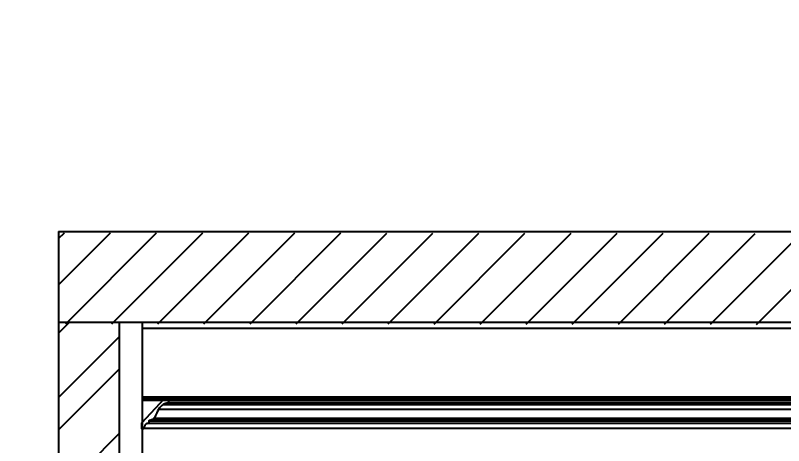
# Model space of a CAD drawing. Header units: inches. Extents: x -279 to 561, y -345 to 342.
# Drawn here: x -176.115 to -173.581, y 35.683 to 37.101 of the extents above; entities that cross this region are included whole.
import ezdxf

# ---------------------------------------------------------------- set-up
doc = ezdxf.new("R2010")
doc.units = ezdxf.units.IN
doc.header["$LTSCALE"] = 0.5
doc.header["$MEASUREMENT"] = 0
doc.layers.add('!!!Var1', color=7, linetype='Continuous', true_color=0xe5a6d7)
for name, color, linetype in [('LIGHT', 2, 'Continuous'), ('S-DIM', 7, 'Continuous'), ('WATER', 50, 'Continuous')]:
    doc.layers.add(name, color=color, linetype=linetype)
doc.styles.get("Standard").update_dxf_attribs({"font": 'arial.ttf'})
doc.dimstyles.get("Standard").update_dxf_attribs({"dimtxt": 0.18, "dimasz": 0.18, "dimexe": 0.18, "dimexo": 0.0625, "dimgap": 0.09, "dimtad": 0, "dimtih": 1, "dimtoh": 1, "dimzin": 0, "dimdsep": 46, "dimtxsty": 'Standard', "dimcen": 0.09, "dimadec": 0, "dimazin": 0, "dimtfac": 1, "dimtofl": 0, "dimtmove": 0, "dimatfit": 3, "dimfxl": 1, "dimtolj": 1, "dimtzin": 0, "dimarcsym": 0})

# ---------------------------------------------------------------- blocks, each defined once
blk = doc.blocks.new('*D1071')
at = {"color": 0, "linetype": 'ByBlock', "lineweight": -2, "transparency": 16777216}
for p, q in [((558.6522, 342.2788), (558.6522, 342.4729)), ((560.6522, 342.2788), (560.6522, 342.4729)), ((558.8322, 342.2929), (559.1722, 342.2929)), ((560.4722, 342.2929), (560.1322, 342.2929))]:
    blk.add_line(p, q, dxfattribs=at)
at = {"color": 0, "linetype": 'ByBlock', "transparency": 16777216}
for points in [[(558.8322, 342.3229), (558.8322, 342.2629), (558.6522, 342.2929)], [(560.4722, 342.3229), (560.4722, 342.2629), (560.6522, 342.2929)]]:
    blk.add_solid(points, dxfattribs=at)
at = {"layer": 'Defpoints', "color": 0, "linetype": 'ByBlock', "transparency": 16777216}
for p in [(560.6522, 342.2929), (558.6522, 342.2163), (560.6522, 342.2163)]:
    blk.add_point(p, dxfattribs=at)
at = {"layer": 'Defpoints', "color": 0, "ltscale": 0.5, "transparency": 16777216}
for p in [(-209.5, -305.36), (-209.5, -305.81), (-209.5, -305.81)]:
    blk.add_point(p, dxfattribs=at)
at = {"layer": 'S-DIM', "color": 0, "lineweight": -2, "ltscale": 0.5, "transparency": 16777216}
for p, q in [((-209.5, -305.18), (-209.5, -305)), ((-209.5625, -305.36), (-209.68, -305.36)), ((-209.5625, -305.81), (-209.68, -305.81)), ((-209.5, -305.99), (-209.5, -306.17))]:
    blk.add_line(p, q, dxfattribs=at)
at = {"layer": 'S-DIM', "color": 0, "ltscale": 0.5, "transparency": 16777216}
for points in [[(-209.53, -305.18), (-209.47, -305.18), (-209.5, -305.36)], [(-209.53, -305.99), (-209.47, -305.99), (-209.5, -305.81)]]:
    blk.add_solid(points, dxfattribs=at)
at = {"color": 0, "linetype": 'ByBlock', "transparency": 16777216, "insert": (559.6522, 342.2929), "char_height": 0.18, "attachment_point": 5}
blk.add_mtext('\\A1;2.0000', dxfattribs=at)
at = {"layer": 'S-DIM', "color": 0, "ltscale": 0.5, "transparency": 16777216, "insert": (-209.5, -305.585), "char_height": 0.18, "attachment_point": 5}
blk.add_mtext('\\A1;0.45', dxfattribs=at)

msp = doc.modelspace()

# ---------------------------------------------------------------- hatches: boundary and pattern name
at = {"linetype": 'Continuous', "lineweight": -3}
h = msp.add_hatch(dxfattribs=at)
h.set_pattern_fill('ANSI31', scale=0.86)
h.set_pattern_definition([(45, (-251.52182, 197.52352), (-0.07601398, 0.07601398), [])])
h.paths.add_polyline_path([(-175.9727, 36.3846), (-175.9727, 36.0848), (-171.1388, 36.08), (-171.1388, 36.38)])
h = msp.add_hatch(dxfattribs=at)
h.set_pattern_fill('ANSI32', scale=0.6)
h.set_pattern_definition([(45, (-81.31445, 62.08707), (-0.15909903, 0.15909903), []), (45, (-81.20839, 62.08707), (-0.15909903, 0.15909903), [])])
h.paths.add_polyline_path([(-175.9727, 33.1705), (-175.7727, 33.1705), (-175.7727, 36.0881), (-175.9727, 36.0881)])

# ---------------------------------------------------------------- linework, layer by layer
at = {"layer": '!!!Var1', "color": 7}
msp.add_polyline3d([(-175.6745, 35.7649, 0), (-175.6746, 35.7648, 0), (-175.6746, 35.7647, 0), (-175.6746, 35.7647, 0), (-175.6747, 35.7646, 0), (-175.6747, 35.7645, 0), (-175.6747, 35.7644, 0), (-175.6754, 35.7575, 0), (-175.6755, 35.7574, 0), (-175.6755, 35.7571, 0), (-175.6755, 35.7571, 0), (-175.6756, 35.7569, 0), (-175.6756, 35.7568, 0), (-175.6757, 35.7566, 0), (-175.6758, 35.7565, 0), (-175.6759, 35.7564, 0), (-175.676, 35.7564, 0), (-175.6761, 35.7562, 0), (-175.6762, 35.7562, 0), (-175.6764, 35.7561, 0), (-175.6764, 35.7561, 0), (-175.6766, 35.7561, 0), (-175.6779, 35.756, 0), (-175.6783, 35.756, 0), (-175.6791, 35.7559, 0), (-175.6796, 35.7558, 0), (-175.6804, 35.7557, 0), (-175.6808, 35.7555, 0), (-175.6817, 35.7553, 0), (-175.6821, 35.7551, 0), (-175.683, 35.7548, 0), (-175.6834, 35.7545, 0), (-175.6843, 35.7541, 0), (-175.6847, 35.7537, 0), (-175.6856, 35.7531, 0), (-175.686, 35.7526, 0), (-175.6869, 35.7518, 0), (-175.6873, 35.7512, 0), (-175.688, 35.7502, 0), (-175.6883, 35.7496, 0), (-175.6889, 35.7485, 0), (-175.6896, 35.7465, 0), (-175.6898, 35.7458, 0), (-175.6902, 35.7445, 0), (-175.6903, 35.7438, 0), (-175.6907, 35.7424, 0), (-175.6911, 35.7402, 0), (-175.6911, 35.74, 0), (-175.6912, 35.7396, 0), (-175.6914, 35.7392, 0), (-175.6915, 35.739, 0), (-175.6917, 35.7388, 0), (-175.6918, 35.7387, 0), (-175.692, 35.7385, 0), (-175.6921, 35.7384, 0), (-175.6924, 35.7382, 0), (-175.6928, 35.7381, 0), (-175.6929, 35.7381, 0), (-175.6932, 35.7381, 0), (-175.6983, 35.7387, 0), (-175.6983, 35.7576, 0), (-175.6238, 35.8381, 0), (-175.6099, 35.8381, 0), (-175.6107, 35.8263, 0), (-175.6108, 35.8262, 0), (-175.6108, 35.8258, 0), (-175.6109, 35.8257, 0), (-175.611, 35.8253, 0), (-175.611, 35.8252, 0), (-175.6111, 35.8249, 0), (-175.6112, 35.8248, 0), (-175.6114, 35.8245, 0), (-175.6115, 35.8244, 0), (-175.6117, 35.8242, 0), (-175.6118, 35.8241, 0), (-175.612, 35.824, 0), (-175.6122, 35.824, 0), (-175.6124, 35.8239, 0), (-175.6163, 35.8231, 0), (-175.6201, 35.822, 0), (-175.624, 35.8206, 0), (-175.628, 35.8185, 0), (-175.632, 35.8156, 0), (-175.6361, 35.8118, 0), (-175.6402, 35.8069, 0), (-175.6438, 35.8016, 0), (-175.6467, 35.7965, 0), (-175.6491, 35.7914, 0), (-175.6514, 35.7864, 0), (-175.6536, 35.7816, 0), (-175.6559, 35.7771, 0), (-175.6587, 35.7729, 0), (-175.6593, 35.7723, 0), (-175.6604, 35.7711, 0), (-175.6623, 35.7696, 0), (-175.6644, 35.7683, 0), (-175.6667, 35.7674, 0), (-175.6691, 35.7665, 0), (-175.6715, 35.7659, 0), (-175.6741, 35.7652, 0), (-175.6741, 35.7652, 0), (-175.6742, 35.7652, 0), (-175.6742, 35.7652, 0), (-175.6743, 35.7651, 0), (-175.6744, 35.7651, 0), (-175.6744, 35.765, 0), (-175.6745, 35.765, 0)], close=True, dxfattribs=at)
for p, q in [((-175.9727, 36.3881), (-175.9727, 32.8881)), ((-175.9727, 36.3881), (-171.1388, 36.3881)), ((-171.1388, 36.0881), (-175.9727, 36.0881)), ((-175.7727, 36.0881), (-175.7727, 33.1881)), ((-175.6974, 36.0881), (-175.6974, 33.1881)), ((-175.6245, 35.8203), (-171.838, 35.8203)), ((-175.6229, 35.8203), (-171.838, 35.8203))]:
    msp.add_line(p, q)
at = {"layer": 'LIGHT', "color": 7, "lineweight": 70}
for p, q in [((-175.6983, 35.8381), (-171.7642, 35.8381)), ((-175.6974, 35.8381), (-171.7642, 35.8381)), ((-175.6974, 35.8381), (-171.8387, 35.8381)), ((-175.6974, 35.8381), (-171.7642, 35.8381))]:
    msp.add_line(p, q, dxfattribs=at)
at = {"layer": 'WATER', "color": 7}
for p, q in [((-175.6974, 36.0705), (-171.7642, 36.0705)), ((-175.628, 35.8185), (-171.8345, 35.8185)), ((-175.628, 35.8185), (-175.3212, 35.8185)), ((-175.628, 35.8185), (-171.8345, 35.8185)), ((-171.85, 35.8239), (-175.6124, 35.8239)), ((-171.85, 35.8239), (-175.6124, 35.8239)), ((-171.85, 35.8239), (-174.6819, 35.8239)), ((-171.8186, 35.8016), (-175.6438, 35.8016)), ((-175.3212, 35.8016), (-175.6438, 35.8016)), ((-171.8186, 35.8016), (-175.6438, 35.8016)), ((-175.6747, 35.7644), (-171.7877, 35.7644)), ((-175.6747, 35.7644), (-171.7877, 35.7644)), ((-171.7884, 35.7652), (-175.6741, 35.7652)), ((-175.3212, 35.7652), (-175.6741, 35.7652)), ((-171.7884, 35.7652), (-175.6741, 35.7652)), ((-175.6587, 35.7729), (-171.8037, 35.7729)), ((-175.6587, 35.7729), (-171.8037, 35.7729)), ((-174.6819, 35.7729), (-171.8037, 35.7729)), ((-174.6819, 35.7644), (-171.7877, 35.7644)), ((-175.6974, 35.7561), (-175.6983, 35.7561)), ((-175.6911, 35.7402), (-171.7714, 35.7402)), ((-175.6911, 35.7402), (-171.7714, 35.7402)), ((-171.7859, 35.7561), (-175.6766, 35.7561)), ((-175.3212, 35.7561), (-175.6766, 35.7561)), ((-171.7859, 35.7561), (-175.6766, 35.7561))]:
    msp.add_line(p, q, dxfattribs=at)

# ---------------------------------------------------------------- dimensions: what is measured, and where the dimension line sits
at = {"layer": 'S-DIM', "ltscale": 0.5}
dim = msp.add_linear_dim(base=(-209.5, -305.81), p1=(-209.5, -305.36), p2=(-209.5, -305.81), angle=90, dimstyle='Standard', dxfattribs=at)
dim.commit()
dim.dimension.update_dxf_attribs({"geometry": '*D1071', "text_midpoint": (-209.5, -305.585)})

doc.saveas('drawing.dxf')
